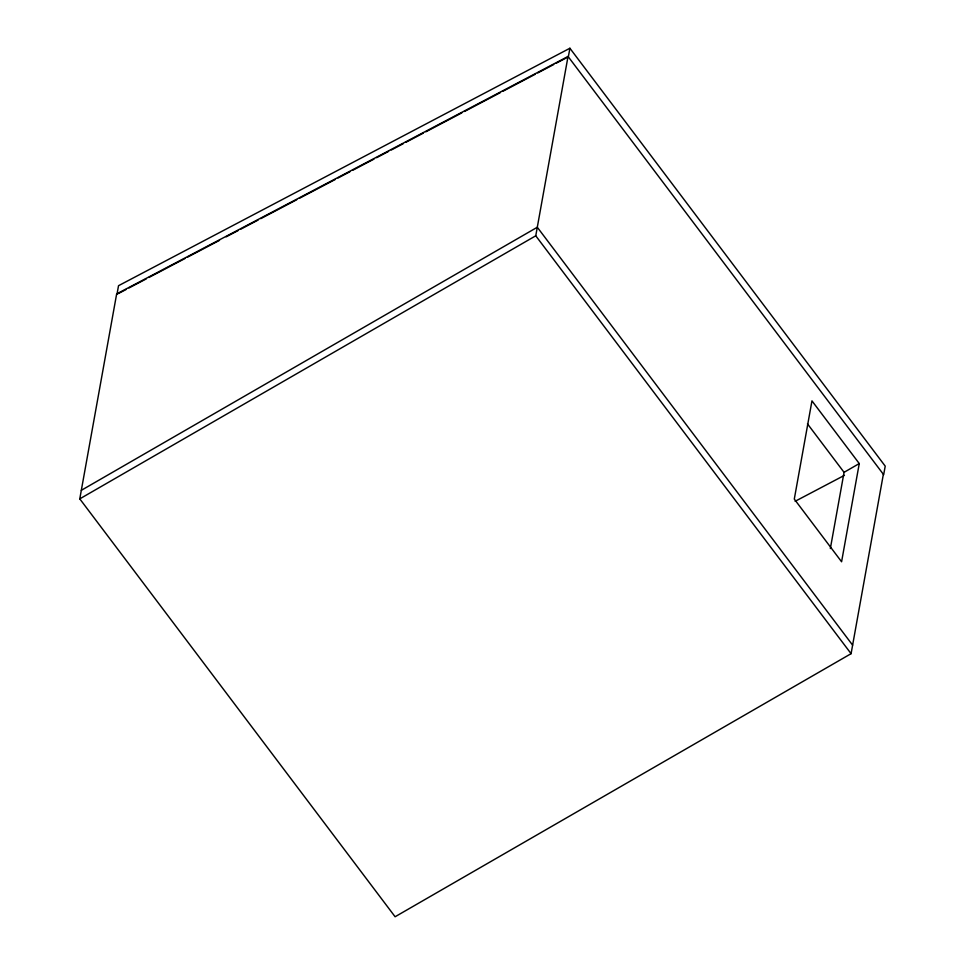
<?xml version="1.0" encoding="UTF-8"?>
<svg xmlns="http://www.w3.org/2000/svg" width="965" height="965" viewBox="0 0 965 965"><rect width="100%" height="100%" fill="white"/><g stroke="black" fill="none" stroke-linecap="round" stroke-linejoin="round"><path stroke-width="1.45" d="M883.349 474.334L851.082 653.679L395.107 916.75L79.781 498.869L116.656 293.915L568.035 56.453L883.675 474.708L885.219 466.131L569.893 48.25L118.526 285.7L116.982 294.289M851.082 653.679L535.756 235.798L568.035 56.453M569.893 48.25L568.349 56.826L556.371 63.135M830.346 548.554L844.061 472.331L807.464 423.84M859.26 463.562L841.589 561.763L794.292 499.086L811.963 400.873L859.26 463.562L844.061 472.331M81.313 490.329L537.3 227.258L852.614 645.139M79.781 498.869L535.756 235.798M118.309 293.589L126.306 289.379M128.972 287.98L146.27 278.873M148.936 277.474L184.894 258.56M187.548 257.16L219.501 240.357M226.16 236.847L238.15 230.551M240.816 229.151L258.113 220.044M260.779 218.633L296.738 199.731M299.391 198.32L335.35 179.418M338.003 178.006L349.993 171.71M352.659 170.31L373.962 159.104M376.615 157.693L388.606 151.396M391.271 149.997L403.249 143.689M405.915 142.289L423.225 133.182M425.891 131.783L461.837 112.869M464.503 111.47L500.449 92.556M503.115 91.156L535.068 74.341M537.734 72.942L553.705 64.534M795.136 501.293L844.459 475.335"/></g></svg>
